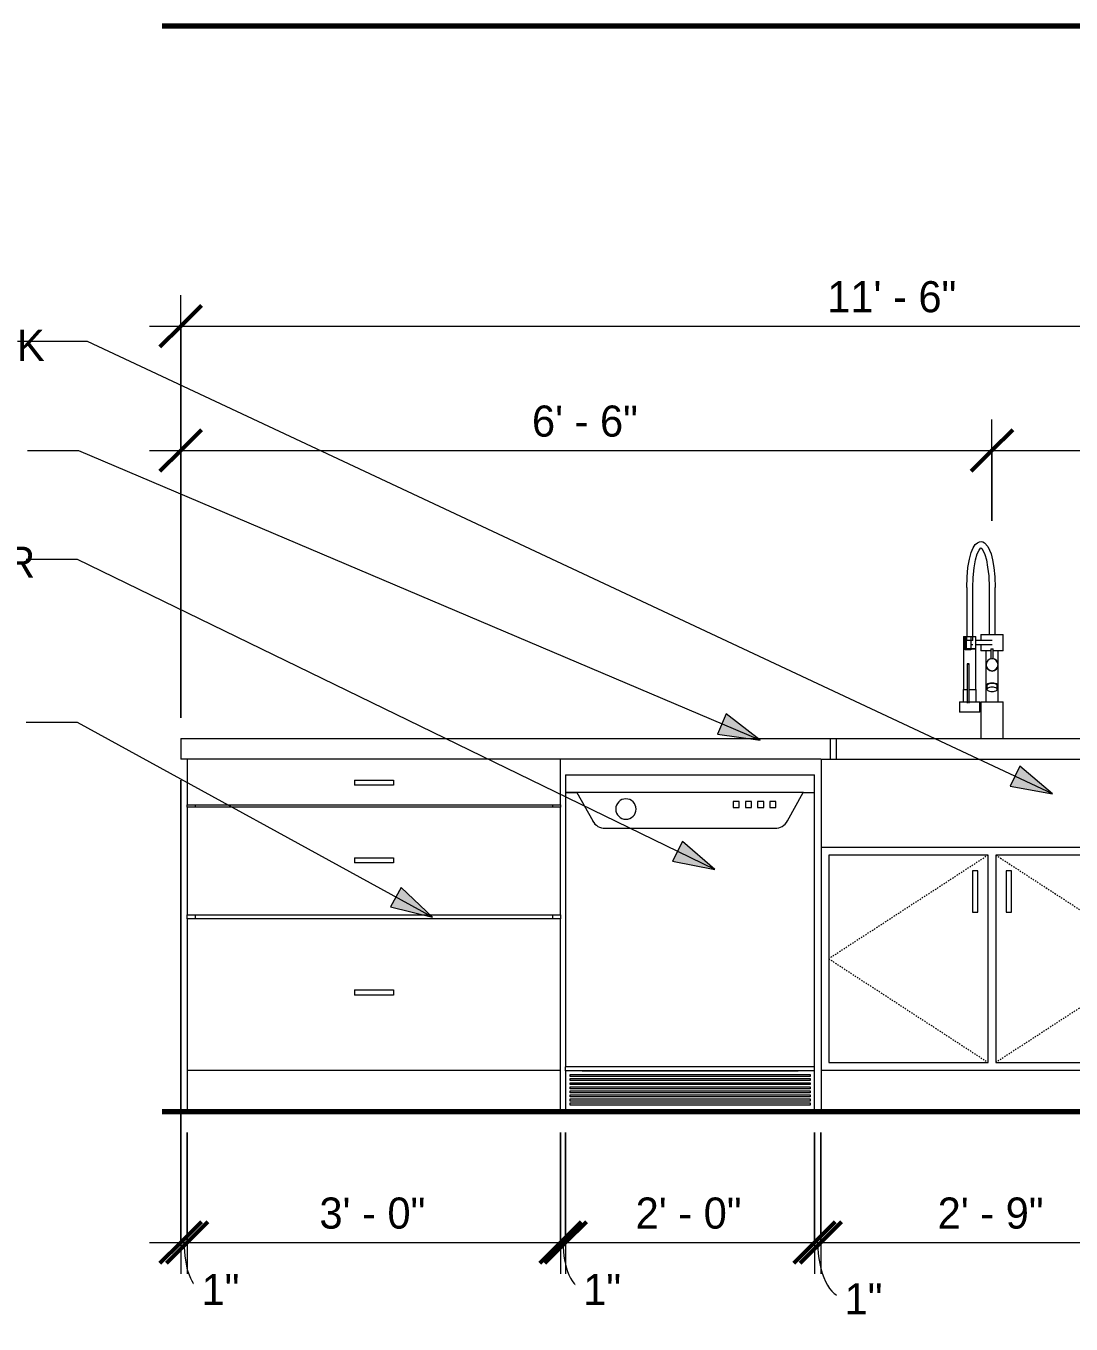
# Model space of a CAD drawing. Header units: inches. Extents: x -2533 to -979, y 116 to 10917.
# Drawn here: x -1157.8 to -1057, y 115.5 to 240.7 of the extents above; entities that cross this region are included whole.
import ezdxf

# ---------------------------------------------------------------- set-up
doc = ezdxf.new("R2010")
doc.units = ezdxf.units.IN
doc.header["$MEASUREMENT"] = 0
doc.linetypes.add('Dash', pattern=[0.25, 0.125, -0.125])
for name, color, linetype, lineweight in [('0-5', 130, 'Continuous', 5), ('A-ANNO-DIMS', 211, 'Continuous', 9), ('A-ANNO-DIMS-32', 211, 'Continuous', 9), ('A-ANNO-NOTE', 131, 'Continuous', 9), ('A-FLOR-2', 10, 'Continuous', 70), ('A-WALL-4', 113, 'Continuous', 9), ('G-ANNO-TEXT', 231, 'Continuous', 9), ('P-SANR-FIXT', 6, 'Continuous', 9), ('Q-CASE', 31, 'Continuous', 9), ('Q-CASE-HDLN', 31, 'Dash', 9), ('Q-SPCQ', 91, 'Continuous', 9)]:
    doc.layers.add(name, color=color, linetype=linetype, lineweight=lineweight)
doc.styles.add('Century Gothic', font='ufonts.com_century-gothic.ttf', dxfattribs={"height": 3})
doc.dimstyles.new('OD_1__HACK_2', dxfattribs={"dimscale": 12, "dimtxt": 3.132505, "dimasz": 0.333333, "dimexe": 0.25, "dimexo": 0.166667, "dimgap": 0.041667, "dimtad": 1, "dimdec": 0, "dimzin": 3, "dimdsep": 46, "dimlunit": 4, "dimtxsty": 'Century Gothic', "dimblk1": 'OBLIQUE', "dimblk2": 'OBLIQUE', "dimsah": 1, "dimcen": 0.09, "dimdle": 0.25, "dimazin": 0, "dimtfac": 1, "dimtdec": 4, "dimtix": 1, "dimtmove": 0, "dimatfit": 3, "dimfxl": 1, "dimtvp": 1, "dimtfill": 1, "dimfrac": 2, "dimtolj": 1, "dimtzin": 0, "dimarcsym": 2})
doc.dimstyles.new('OD_1__HACK_2_1', dxfattribs={"dimscale": 12, "dimtxt": 3.132505, "dimasz": 0.333333, "dimexe": 0.25, "dimexo": 0.166667, "dimgap": 0.041667, "dimtad": 1, "dimdec": 0, "dimzin": 3, "dimdsep": 46, "dimlunit": 4, "dimtxsty": 'Century Gothic', "dimblk1": 'OBLIQUE', "dimblk2": 'OBLIQUE', "dimsah": 1, "dimcen": 0.09, "dimdle": 0.25, "dimazin": 0, "dimtfac": 1, "dimtdec": 4, "dimtix": 1, "dimtmove": 1, "dimatfit": 3, "dimfxl": 1, "dimtvp": 1, "dimtfill": 1, "dimfrac": 2, "dimtolj": 1, "dimtzin": 0, "dimarcsym": 2})

# ---------------------------------------------------------------- blocks, each defined once
blk = doc.blocks.new('CTR - 1st Phase - Shell_rvt-4-2ND _ 3RD FLOOR - 2BD C _ D - ADA TYPE B - KITCHEN ISLAND')
at = {"layer": 'A-FLOR-2'}
for p, q in [((-2252.12, 240.75), (-2108.83, 240.75)), ((-2108.83, 136), (-2252.12, 136))]:
    blk.add_line(p, q, dxfattribs=at)
blk = doc.blocks.new('Dishwasher_15404 - 34_ counter-547918-2ND _ 3RD FLOOR - 2BD C _ D - ADA TYPE B - KITCHEN ISLAND')
at = {"layer": 'Q-SPCQ'}
for p, q in [((-2213.21, 168.5), (-2213.21, 166.79)), ((-2213.21, 168.5), (-2213.01, 168.5)), ((-2213.01, 168.5), (-2190.28, 168.5)), ((-2190.28, 168.5), (-2189.21, 168.5)), ((-2189.21, 166.79), (-2189.21, 168.5)), ((-2213.01, 166.79), (-2213.21, 166.79)), ((-2213.21, 166.79), (-2213.21, 140.33)), ((-2213.21, 166.79), (-2213.01, 166.79)), ((-2212.12, 166.79), (-2213.01, 166.79)), ((-2213.01, 166.79), (-2212.12, 166.79)), ((-2190.3, 166.79), (-2212.12, 166.79)), ((-2212.12, 166.79), (-2210.6, 164.06)), ((-2191.82, 164.06), (-2190.3, 166.79)), ((-2190.28, 166.79), (-2190.3, 166.79)), ((-2190.3, 166.79), (-2189.41, 166.79)), ((-2189.41, 166.79), (-2189.21, 166.79)), ((-2189.21, 140.33), (-2189.21, 166.79)), ((-2196.47, 165.94), (-2197.06, 165.94)), ((-2197.06, 165.94), (-2197.06, 165.35)), ((-2197.06, 165.35), (-2196.47, 165.35)), ((-2196.47, 165.35), (-2196.47, 165.94)), ((-2195.29, 165.94), (-2195.88, 165.94)), ((-2195.88, 165.94), (-2195.88, 165.35)), ((-2195.88, 165.35), (-2195.29, 165.35)), ((-2195.29, 165.35), (-2195.29, 165.94)), ((-2194.11, 165.94), (-2194.7, 165.94)), ((-2194.7, 165.94), (-2194.7, 165.35)), ((-2194.7, 165.35), (-2194.11, 165.35)), ((-2194.11, 165.35), (-2194.11, 165.94)), ((-2192.93, 165.94), (-2193.52, 165.94)), ((-2193.52, 165.94), (-2193.52, 165.35)), ((-2193.52, 165.35), (-2192.93, 165.35)), ((-2192.93, 165.35), (-2192.93, 165.94)), ((-2209.4, 163.35), (-2193.02, 163.35)), ((-2213.01, 140.33), (-2213.21, 140.33)), ((-2213.21, 139.94), (-2213.21, 140.33)), ((-2189.41, 140.33), (-2213.01, 140.33)), ((-2189.21, 140.33), (-2189.41, 140.33)), ((-2189.21, 139.94), (-2189.21, 140.33)), ((-2189.21, 139.94), (-2213.21, 139.94)), ((-2213.21, 139.94), (-2213.21, 136)), ((-2212.79, 139.39), (-2212.79, 139.59)), ((-2212.79, 139.59), (-2211.63, 139.59)), ((-2211.63, 139.39), (-2212.79, 139.39)), ((-2212.79, 139), (-2212.79, 139.2)), ((-2212.79, 139.2), (-2211.63, 139.2)), ((-2211.63, 139.94), (-2190.78, 139.94)), ((-2211.63, 139.59), (-2190.78, 139.59)), ((-2190.78, 139.39), (-2211.63, 139.39)), ((-2211.63, 139.2), (-2190.78, 139.2)), ((-2190.78, 139.59), (-2189.63, 139.59)), ((-2189.63, 139.39), (-2190.78, 139.39)), ((-2190.78, 139.2), (-2189.63, 139.2)), ((-2189.63, 139.59), (-2189.63, 139.39)), ((-2189.63, 139.2), (-2189.63, 139)), ((-2189.21, 136), (-2189.21, 139.94)), ((-2211.63, 139), (-2212.79, 139)), ((-2212.79, 138.61), (-2212.79, 138.8)), ((-2212.79, 138.8), (-2211.63, 138.8)), ((-2211.63, 138.61), (-2212.79, 138.61)), ((-2212.79, 138.21), (-2212.79, 138.41)), ((-2212.79, 138.41), (-2211.63, 138.41)), ((-2211.63, 138.21), (-2212.79, 138.21)), ((-2212.79, 137.82), (-2212.79, 138.02)), ((-2212.79, 138.02), (-2211.63, 138.02)), ((-2211.63, 137.82), (-2212.79, 137.82)), ((-2190.78, 139), (-2211.63, 139)), ((-2211.63, 138.8), (-2190.78, 138.8)), ((-2190.78, 138.61), (-2211.63, 138.61)), ((-2211.63, 138.41), (-2190.78, 138.41)), ((-2190.78, 138.21), (-2211.63, 138.21)), ((-2211.63, 138.02), (-2190.78, 138.02)), ((-2190.78, 137.82), (-2211.63, 137.82)), ((-2189.63, 139), (-2190.78, 139)), ((-2190.78, 138.8), (-2189.63, 138.8)), ((-2189.63, 138.61), (-2190.78, 138.61)), ((-2190.78, 138.41), (-2189.63, 138.41)), ((-2189.63, 138.21), (-2190.78, 138.21)), ((-2190.78, 138.02), (-2189.63, 138.02)), ((-2189.63, 137.82), (-2190.78, 137.82)), ((-2189.63, 138.8), (-2189.63, 138.61)), ((-2189.63, 138.41), (-2189.63, 138.21)), ((-2189.63, 138.02), (-2189.63, 137.82)), ((-2212.79, 137.43), (-2212.79, 137.62)), ((-2212.79, 137.62), (-2211.63, 137.62)), ((-2211.63, 137.43), (-2212.79, 137.43)), ((-2212.79, 137.03), (-2212.79, 137.23)), ((-2212.79, 137.23), (-2211.63, 137.23)), ((-2211.63, 137.03), (-2212.79, 137.03)), ((-2212.79, 136.64), (-2212.79, 136.84)), ((-2212.79, 136.84), (-2211.63, 136.84)), ((-2211.63, 136.64), (-2212.79, 136.64)), ((-2211.63, 137.62), (-2190.78, 137.62)), ((-2190.78, 137.43), (-2211.63, 137.43)), ((-2211.63, 137.23), (-2190.78, 137.23)), ((-2190.78, 137.03), (-2211.63, 137.03)), ((-2211.63, 136.84), (-2190.78, 136.84)), ((-2190.78, 136.64), (-2211.63, 136.64)), ((-2190.78, 137.62), (-2189.63, 137.62)), ((-2189.63, 137.43), (-2190.78, 137.43)), ((-2190.78, 137.23), (-2189.63, 137.23)), ((-2189.63, 137.03), (-2190.78, 137.03)), ((-2190.78, 136.84), (-2189.63, 136.84)), ((-2189.63, 136.64), (-2190.78, 136.64)), ((-2189.63, 137.62), (-2189.63, 137.43)), ((-2189.63, 137.23), (-2189.63, 137.03)), ((-2189.63, 136.84), (-2189.63, 136.64))]:
    blk.add_line(p, q, dxfattribs=at)
for centre, radius, start, end in [((-2207.4, 165.2), 0.984, 90, 270), ((-2207.4, 165.2), 0.984, 270, 90), ((-2209.4, 164.72), 1.38, 209, 270), ((-2193.02, 164.72), 1.38, 270, 331)]:
    blk.add_arc(centre, radius, start, end, dxfattribs=at)
blk = doc.blocks.new('Vanity Cabinet-Double Door - 33_-2318066-2ND _ 3RD FLOOR - 2BD C _ D - ADA TYPE B - KITCHEN ISLAND')
at = {"layer": 'Q-CASE'}
for p, q in [((-2188.58, 161.5), (-2188.58, 140)), ((-2187.83, 160.75), (-2187.83, 140.75)), ((-2172.46, 160.75), (-2187.83, 160.75)), ((-2172.46, 140.75), (-2172.46, 160.75)), ((-2171.71, 160.75), (-2171.71, 140.75)), ((-2156.33, 160.75), (-2171.71, 160.75)), ((-2156.33, 140.75), (-2156.33, 160.75)), ((-2155.58, 140), (-2155.58, 161.5)), ((-2173.46, 159.25), (-2173.96, 159.25)), ((-2173.96, 159.25), (-2173.96, 155.25)), ((-2173.46, 155.25), (-2173.46, 159.25)), ((-2170.21, 159.25), (-2170.71, 159.25)), ((-2170.71, 159.25), (-2170.71, 155.25)), ((-2170.21, 155.25), (-2170.21, 159.25)), ((-2173.96, 155.25), (-2173.46, 155.25)), ((-2170.71, 155.25), (-2170.21, 155.25)), ((-2187.83, 140.75), (-2172.46, 140.75)), ((-2171.71, 140.75), (-2156.33, 140.75)), ((-2188.58, 140), (-2155.58, 140)), ((-2188.58, 140), (-2188.58, 136)), ((-2155.58, 140), (-2155.58, 136))]:
    blk.add_line(p, q, dxfattribs=at)
at = {"layer": 'Q-CASE-HDLN'}
for p, q in [((-2172.46, 160.75), (-2187.83, 150.75)), ((-2171.71, 160.75), (-2156.33, 150.75)), ((-2187.83, 150.75), (-2172.46, 140.75)), ((-2156.33, 150.75), (-2171.71, 140.75))]:
    blk.add_line(p, q, dxfattribs=at)
blk = doc.blocks.new('Base Cabinet 3 Drawer 230 - Base Cabinet 3 Drawer 230 36_-2567960-2ND _ 3RD FLOOR - 2BD C _ D - ADA TYPE B - KITCHEN ISLAND')
at = {"layer": 'Q-CASE'}
for p, q in [((-2249.71, 170), (-2249.71, 165.62)), ((-2213.71, 170), (-2249.71, 170)), ((-2213.71, 165.62), (-2213.71, 170)), ((-2233.58, 168), (-2229.83, 168)), ((-2233.58, 168), (-2233.58, 167.5)), ((-2229.83, 168), (-2229.83, 167.5)), ((-2229.83, 167.5), (-2233.58, 167.5)), ((-2249.71, 165.62), (-2213.71, 165.62)), ((-2249.71, 165.37), (-2249.71, 165.62)), ((-2249.71, 165.37), (-2249.71, 155)), ((-2213.71, 165.37), (-2249.71, 165.37)), ((-2248.96, 165.62), (-2248.96, 165.37)), ((-2214.46, 165.37), (-2214.46, 165.62)), ((-2213.71, 165.62), (-2213.71, 165.37)), ((-2213.71, 155), (-2213.71, 165.37)), ((-2233.58, 160.5), (-2229.83, 160.5)), ((-2233.58, 160.5), (-2233.58, 160)), ((-2229.83, 160.5), (-2229.83, 160)), ((-2229.83, 160), (-2233.58, 160)), ((-2249.71, 155), (-2213.71, 155)), ((-2249.71, 154.62), (-2249.71, 155)), ((-2249.71, 154.62), (-2249.71, 140)), ((-2213.71, 154.62), (-2249.71, 154.62)), ((-2248.96, 155), (-2248.96, 154.62)), ((-2214.46, 154.62), (-2214.46, 155)), ((-2213.71, 155), (-2213.71, 154.62)), ((-2213.71, 140), (-2213.71, 154.62)), ((-2233.58, 147.75), (-2229.83, 147.75)), ((-2233.58, 147.75), (-2233.58, 147.25)), ((-2229.83, 147.25), (-2233.58, 147.25)), ((-2229.83, 147.75), (-2229.83, 147.25)), ((-2249.71, 140), (-2213.71, 140)), ((-2249.71, 140), (-2249.71, 136)), ((-2213.71, 136), (-2213.71, 140))]:
    blk.add_line(p, q, dxfattribs=at)
blk = doc.blocks.new('kitchen_faucet_14143 - kitchen_faucet_14143-2965259-2ND _ 3RD FLOOR - 2BD C _ D - ADA TYPE B - KITCHEN ISLAND')
at = {"layer": 'P-SANR-FIXT'}
for p, q in [((-2174.53, 186.57), (-2174.53, 181.84)), ((-2173.94, 181.45), (-2173.94, 186.57)), ((-2172.37, 186.57), (-2172.37, 182.04)), ((-2171.78, 182.04), (-2171.78, 186.57)), ((-2174.83, 181.84), (-2174.83, 180.66)), ((-2174.83, 181.84), (-2174.68, 181.84)), ((-2174.68, 181.84), (-2174.54, 181.84)), ((-2174.68, 180.66), (-2174.68, 181.84)), ((-2174.54, 180.66), (-2174.54, 181.84)), ((-2174.53, 181.45), (-2174.53, 181.84)), ((-2174.53, 181.84), (-2174.24, 181.84)), ((-2174.24, 181.84), (-2174.13, 181.84)), ((-2174.13, 181.84), (-2173.66, 181.84)), ((-2174.13, 181.84), (-2174.13, 180.66)), ((-2173.65, 180.66), (-2173.65, 181.84)), ((-2173.17, 182.04), (-2173.17, 181.45)), ((-2173.17, 182.04), (-2172.08, 182.04)), ((-2172.08, 182.04), (-2171, 182.04)), ((-2171, 180.46), (-2171, 182.04)), ((-2174.83, 180.66), (-2174.83, 176.72)), ((-2174.83, 180.66), (-2174.68, 180.66)), ((-2174.68, 180.66), (-2174.83, 180.66)), ((-2174.68, 180.66), (-2174.54, 180.66)), ((-2174.68, 180.55), (-2174.68, 180.66)), ((-2174.54, 180.66), (-2174.68, 180.66)), ((-2174.24, 180.55), (-2174.68, 180.55)), ((-2174.54, 180.66), (-2174.13, 180.66)), ((-2174.54, 180.55), (-2174.54, 180.66)), ((-2174.13, 180.66), (-2174.54, 180.66)), ((-2174.13, 181.45), (-2174.53, 181.45)), ((-2174.13, 180.55), (-2174.24, 180.55)), ((-2173.95, 181.45), (-2174.13, 181.45)), ((-2174.13, 181.06), (-2173.95, 181.06)), ((-2174.13, 180.66), (-2173.66, 180.66)), ((-2174.13, 180.66), (-2174.13, 180.55)), ((-2173.66, 180.66), (-2174.13, 180.66)), ((-2172.08, 181.45), (-2173.66, 181.45)), ((-2173.66, 181.06), (-2172.08, 181.06)), ((-2173.65, 176.72), (-2173.65, 180.66)), ((-2173.17, 181.06), (-2173.17, 180.46)), ((-2172.2, 180.46), (-2173.17, 180.46)), ((-2172.67, 180.46), (-2172.67, 179.25)), ((-2172.2, 180.66), (-2172.2, 179.67)), ((-2172.2, 180.66), (-2172.08, 180.66)), ((-2172.08, 180.66), (-2171.97, 180.66)), ((-2171.97, 179.67), (-2171.97, 180.66)), ((-2171, 180.46), (-2171.96, 180.46)), ((-2171.49, 179.25), (-2171.49, 180.46)), ((-2174.48, 179.2), (-2174.48, 175.42)), ((-2174.29, 175.42), (-2174.29, 179.2)), ((-2172.67, 179.25), (-2172.67, 177.11)), ((-2171.49, 177.11), (-2171.49, 179.25)), ((-2174.87, 176.72), (-2174.87, 175.54)), ((-2174.87, 176.72), (-2174.48, 176.72)), ((-2174.29, 176.72), (-2174.24, 176.72)), ((-2174.24, 176.72), (-2173.61, 176.72)), ((-2173.61, 175.54), (-2173.61, 176.72)), ((-2172.67, 177.11), (-2172.67, 175.54)), ((-2172.58, 177.11), (-2172.58, 176.75)), ((-2171.59, 176.75), (-2171.59, 177.11)), ((-2171.49, 175.54), (-2171.49, 177.11)), ((-2175.23, 175.54), (-2175.23, 174.56)), ((-2175.23, 175.54), (-2174.24, 175.54)), ((-2174.24, 175.54), (-2173.26, 175.54)), ((-2173.26, 174.56), (-2173.26, 175.54)), ((-2173.17, 175.54), (-2173.17, 172)), ((-2173.17, 175.54), (-2172.08, 175.54)), ((-2172.08, 175.54), (-2171, 175.54)), ((-2171, 172), (-2171, 175.54)), ((-2174.24, 174.56), (-2175.23, 174.56)), ((-2173.26, 174.56), (-2174.24, 174.56))]:
    blk.add_line(p, q, dxfattribs=at)
at = {"layer": 'P-SANR-FIXT', "flags": 128}
for points in [[(-2174.53, 186.57), (-2174.5, 187.57), (-2174.41, 188.51), (-2174.26, 189.32), (-2174.09, 189.95), (-2173.9, 190.41), (-2173.7, 190.71), (-2173.5, 190.89), (-2173.3, 190.98), (-2173.12, 191), (-2172.97, 190.97)], [(-2173.94, 186.57), (-2173.91, 187.55), (-2173.82, 188.47), (-2173.68, 189.25), (-2173.51, 189.82), (-2173.34, 190.19), (-2173.21, 190.37), (-2173.15, 190.41)], [(-2173.16, 190.41), (-2173.07, 190.34), (-2172.93, 190.12), (-2172.78, 189.76), (-2172.63, 189.24), (-2172.51, 188.54), (-2172.41, 187.69), (-2172.37, 186.57)], [(-2172.97, 190.97), (-2172.8, 190.88), (-2172.49, 190.53), (-2172.18, 189.83), (-2172.03, 189.24), (-2171.9, 188.5), (-2171.82, 187.61), (-2171.78, 186.57)]]:
    blk.add_lwpolyline(points, dxfattribs=at)
at = {"layer": 'P-SANR-FIXT'}
for centre, radius, start, end in [((-2172.08, 179.1), 0.591, 120, 180), ((-2172.08, 179.1), 0.591, 180, 0), ((-2172.08, 179.12), 0.571, 0, 180), ((-2172.08, 179.12), 0.571, 180, 0), ((-2172.08, 179.1), 0.591, 0, 60)]:
    blk.add_arc(centre, radius, start, end, dxfattribs=at)
for centre, major_axis, ratio, start_param, end_param in [((-2174.38, 179.2), (0.0984, 0), 0.173648, 1.570796, 4.712389), ((-2174.38, 179.2), (0.0984, 0), 0.173648, 4.712389, 7.853982), ((-2172.08, 179.25), (-0.591, 0), 0.422618, 5.829796, 6.283185), ((-2172.08, 179.25), (0.591, 0), 0.422618, 0, 0.453389), ((-2172.08, 177.11), (-0.591, 0), 0.422618, 4.712389, 6.86064), ((-2172.08, 177.11), (-0.492, 0), 0.422618, 4.712389, 6.283185), ((-2172.08, 176.75), (-0.492, 0), 0.422618, 4.712389, 7.853982), ((-2172.08, 177.11), (0.591, 0), 0.422618, 5.70573, 7.853982), ((-2172.08, 177.11), (-0.492, 0), 0.422618, 3.141593, 4.712389), ((-2172.08, 176.75), (-0.492, 0), 0.422618, 1.570796, 4.712389)]:
    blk.add_ellipse(centre, major_axis=major_axis, ratio=ratio, start_param=start_param, end_param=end_param, dxfattribs=at)
blk = doc.blocks.new('Stainless Steel Farmhous Kitchen Sink - Stainless Steel Farmhous Kitchen Sink-2552578-2ND _ 3RD FLOOR - 2BD C _ D - ADA TYPE B - KITCHEN ISLAND')
at = {"layer": 'P-SANR-FIXT'}
for p, q in [((-2188.58, 170), (-2155.58, 170)), ((-2188.58, 170), (-2188.58, 161.5)), ((-2155.58, 161.5), (-2155.58, 170)), ((-2155.58, 161.5), (-2188.58, 161.5))]:
    blk.add_line(p, q, dxfattribs=at)
blk = doc.blocks.new('DIMBLOCK84-2ND _ 3RD FLOOR - 2BD C _ D - ADA TYPE B - KITCHEN ISLAND')
at = {"layer": 'A-ANNO-DIMS-32'}
for p, q in [((-982.3, 175), (-982.3, 133)), ((-1003.34, 172), (-979.3, 172)), ((-982.3, 172), (-1003.34, 172)), ((-1104.25, 136), (-979.3, 136)), ((-982.3, 136), (-1104.25, 136))]:
    blk.add_line(p, q, dxfattribs=at)
at = {"layer": 'A-ANNO-DIMS-32', "lineweight": 50}
for p, q in [((-982.3, 172), (-984.3, 174)), ((-982.3, 172), (-980.3, 170)), ((-982.3, 136), (-984.3, 138)), ((-982.3, 136), (-980.3, 134))]:
    blk.add_line(p, q, dxfattribs=at)
at = {"layer": 'A-ANNO-DIMS-32', "color": 0, "insert": (-986.65, 148.75), "char_height": 3, "width": 12.5897, "attachment_point": 1, "rotation": 90, "line_spacing_factor": 0.984502, "style": 'Century Gothic', "bg_fill": 3, "box_fill_scale": 1.25, "bg_fill_color": 256, "bg_fill_true_color": 13158600, "bg_fill_transparency": 0}
blk.add_mtext('3\' - 0"', dxfattribs=at)
blk = doc.blocks.new('_Oblique')
at = {"color": 0, "linetype": 'ByBlock', "lineweight": -2}
blk.add_line((-0.5, -0.5), (0.5, 0.5), dxfattribs=at)
blk = doc.blocks.new('DIMBLOCK85-2ND _ 3RD FLOOR - 2BD C _ D - ADA TYPE B - KITCHEN ISLAND')
at = {"layer": 'A-ANNO-DIMS-32'}
for p, q in [((-995.53, 143), (-995.53, 133)), ((-1043.03, 140), (-992.53, 140)), ((-995.53, 140), (-1043.03, 140)), ((-1104.25, 136), (-992.53, 136)), ((-995.53, 136), (-1104.25, 136))]:
    blk.add_line(p, q, dxfattribs=at)
at = {"layer": 'A-ANNO-DIMS-32', "lineweight": 50}
for p, q in [((-995.53, 140), (-997.53, 142)), ((-995.53, 140), (-993.53, 138)), ((-995.53, 136), (-997.53, 138)), ((-995.53, 136), (-993.53, 134))]:
    blk.add_line(p, q, dxfattribs=at)
at = {"layer": 'A-ANNO-DIMS-32', "color": 0, "char_height": 3, "attachment_point": 1, "rotation": 90, "line_spacing_factor": 0.984502, "style": 'Century Gothic', "bg_fill": 3, "box_fill_scale": 1.25, "bg_fill_color": 256, "bg_fill_true_color": 13158600, "bg_fill_transparency": 0}
for s, insert, width in [('TOE KICK', (-993.96, 128.95), 21.7187), ('4"', (-999.88, 136.19), 4.3557)]:
    blk.add_mtext(s, dxfattribs=dict(at, insert=insert, width=width))
blk = doc.blocks.new('DIMBLOCK86-2ND _ 3RD FLOOR - 2BD C _ D - ADA TYPE B - KITCHEN ISLAND')
at = {"layer": 'A-ANNO-DIMS-32'}
for p, q in [((-1142.88, 174), (-1142.88, 202.79)), ((-1064.63, 193), (-1064.63, 202.79)), ((-1145.88, 199.79), (-1064.63, 199.79)), ((-1142.88, 199.79), (-1142.88, 174)), ((-1064.63, 199.79), (-1064.63, 193))]:
    blk.add_line(p, q, dxfattribs=at)
at = {"layer": 'A-ANNO-DIMS-32', "lineweight": 50}
for p, q in [((-1142.88, 199.79), (-1140.88, 201.79)), ((-1064.63, 199.79), (-1062.63, 201.79)), ((-1142.88, 199.79), (-1144.88, 197.79)), ((-1064.63, 199.79), (-1066.63, 197.79))]:
    blk.add_line(p, q, dxfattribs=at)
at = {"layer": 'A-ANNO-DIMS-32', "color": 0, "insert": (-1109, 204.13), "char_height": 3, "width": 12.5897, "attachment_point": 1, "line_spacing_factor": 0.984502, "style": 'Century Gothic', "bg_fill": 3, "box_fill_scale": 1.25, "bg_fill_color": 256, "bg_fill_true_color": 13158600, "bg_fill_transparency": 0}
blk.add_mtext('6\' - 6"', dxfattribs=at)
blk = doc.blocks.new('DIMBLOCK87-2ND _ 3RD FLOOR - 2BD C _ D - ADA TYPE B - KITCHEN ISLAND')
at = {"layer": 'A-ANNO-DIMS-32'}
for p, q in [((-1064.63, 193), (-1064.63, 202.79)), ((-1005.34, 174), (-1005.34, 202.79)), ((-1064.63, 199.79), (-1002.34, 199.79)), ((-1064.63, 199.79), (-1064.63, 193)), ((-1005.34, 199.79), (-1005.34, 174))]:
    blk.add_line(p, q, dxfattribs=at)
at = {"layer": 'A-ANNO-DIMS-32', "lineweight": 50}
for p, q in [((-1064.63, 199.79), (-1062.63, 201.79)), ((-1005.34, 199.79), (-1003.34, 201.79)), ((-1064.63, 199.79), (-1066.63, 197.79)), ((-1005.34, 199.79), (-1007.34, 197.79))]:
    blk.add_line(p, q, dxfattribs=at)
at = {"layer": 'A-ANNO-DIMS-32', "color": 0, "insert": (-1041.4, 204.13), "char_height": 3, "width": 15.394, "attachment_point": 1, "line_spacing_factor": 0.984502, "style": 'Century Gothic', "bg_fill": 3, "box_fill_scale": 1.25, "bg_fill_color": 256, "bg_fill_true_color": 13158600, "bg_fill_transparency": 0}
blk.add_mtext('4\' - 11"', dxfattribs=at)
blk = doc.blocks.new('DIMBLOCK88-2ND _ 3RD FLOOR - 2BD C _ D - ADA TYPE B - KITCHEN ISLAND')
at = {"layer": 'A-ANNO-DIMS-32'}
for p, q in [((-1142.88, 174), (-1142.88, 214.79)), ((-1005.34, 174), (-1005.34, 214.79)), ((-1145.88, 211.79), (-1002.34, 211.79)), ((-1142.88, 211.79), (-1142.88, 174)), ((-1005.34, 211.79), (-1005.34, 174))]:
    blk.add_line(p, q, dxfattribs=at)
at = {"layer": 'A-ANNO-DIMS-32', "lineweight": 50}
for p, q in [((-1142.88, 211.79), (-1140.88, 213.79)), ((-1005.34, 211.79), (-1003.34, 213.79)), ((-1142.88, 211.79), (-1144.88, 209.79)), ((-1005.34, 211.79), (-1007.34, 209.79))]:
    blk.add_line(p, q, dxfattribs=at)
at = {"layer": 'A-ANNO-DIMS-32', "color": 0, "insert": (-1080.52, 216.13), "char_height": 3, "width": 15.394, "attachment_point": 1, "line_spacing_factor": 0.984502, "style": 'Century Gothic', "bg_fill": 3, "box_fill_scale": 1.25, "bg_fill_color": 256, "bg_fill_true_color": 13158600, "bg_fill_transparency": 0}
blk.add_mtext('11\' - 6"', dxfattribs=at)
blk = doc.blocks.new('DIMBLOCK89-2ND _ 3RD FLOOR - 2BD C _ D - ADA TYPE B - KITCHEN ISLAND')
at = {"layer": 'A-ANNO-DIMS-32'}
for p, q in [((-1142.88, 168), (-1142.88, 120.37)), ((-1142.88, 123.37), (-1142.88, 168)), ((-1142.25, 134), (-1142.25, 120.37)), ((-1142.25, 123.37), (-1142.25, 134)), ((-1145.88, 123.37), (-1142.25, 123.37))]:
    blk.add_line(p, q, dxfattribs=at)
at = {"layer": 'A-ANNO-DIMS-32', "lineweight": 50}
for p, q in [((-1142.88, 123.37), (-1140.88, 125.37)), ((-1142.25, 123.37), (-1140.25, 125.37)), ((-1142.88, 123.37), (-1144.88, 121.37)), ((-1142.25, 123.37), (-1144.25, 121.37))]:
    blk.add_line(p, q, dxfattribs=at)
at = {"layer": 'A-ANNO-DIMS-32'}
blk.add_ellipse((-1140.87, 123.37), major_axis=(0, 4.42), ratio=0.382551, start_param=1.570796, end_param=3.141593, dxfattribs=at)
at = {"layer": 'A-ANNO-DIMS-32', "color": 0, "insert": (-1140.87, 120.34), "char_height": 3, "width": 4.3557, "attachment_point": 1, "line_spacing_factor": 0.984502, "style": 'Century Gothic', "bg_fill": 3, "box_fill_scale": 1.25, "bg_fill_color": 256, "bg_fill_true_color": 13158600, "bg_fill_transparency": 0}
blk.add_mtext('1"', dxfattribs=at)
blk = doc.blocks.new('DIMBLOCK90-2ND _ 3RD FLOOR - 2BD C _ D - ADA TYPE B - KITCHEN ISLAND')
at = {"layer": 'A-ANNO-DIMS-32'}
for p, q in [((-1142.25, 134), (-1142.25, 120.37)), ((-1142.25, 123.37), (-1142.25, 134)), ((-1106.25, 134), (-1106.25, 120.37)), ((-1106.25, 123.37), (-1106.25, 134)), ((-1142.25, 123.37), (-1106.25, 123.37))]:
    blk.add_line(p, q, dxfattribs=at)
at = {"layer": 'A-ANNO-DIMS-32', "lineweight": 50}
for p, q in [((-1142.25, 123.37), (-1140.25, 125.37)), ((-1106.25, 123.37), (-1104.25, 125.37)), ((-1142.25, 123.37), (-1144.25, 121.37)), ((-1106.25, 123.37), (-1108.25, 121.37))]:
    blk.add_line(p, q, dxfattribs=at)
at = {"layer": 'A-ANNO-DIMS-32', "color": 0, "insert": (-1129.5, 127.72), "char_height": 3, "width": 12.5897, "attachment_point": 1, "line_spacing_factor": 0.984502, "style": 'Century Gothic', "bg_fill": 3, "box_fill_scale": 1.25, "bg_fill_color": 256, "bg_fill_true_color": 13158600, "bg_fill_transparency": 0}
blk.add_mtext('3\' - 0"', dxfattribs=at)
blk = doc.blocks.new('DIMBLOCK91-2ND _ 3RD FLOOR - 2BD C _ D - ADA TYPE B - KITCHEN ISLAND')
at = {"layer": 'A-ANNO-DIMS-32'}
for p, q in [((-1106.25, 134), (-1106.25, 120.37)), ((-1106.25, 123.37), (-1106.25, 134)), ((-1105.75, 134), (-1105.75, 120.37)), ((-1105.75, 123.37), (-1105.75, 134)), ((-1106.25, 123.37), (-1105.75, 123.37))]:
    blk.add_line(p, q, dxfattribs=at)
at = {"layer": 'A-ANNO-DIMS-32', "lineweight": 50}
for p, q in [((-1106.25, 123.37), (-1104.25, 125.37)), ((-1105.75, 123.37), (-1103.75, 125.37)), ((-1106.25, 123.37), (-1108.25, 121.37)), ((-1105.75, 123.37), (-1107.75, 121.37))]:
    blk.add_line(p, q, dxfattribs=at)
at = {"layer": 'A-ANNO-DIMS-32'}
blk.add_ellipse((-1104.06, 123.37), major_axis=(0, 4.42), ratio=0.439761, start_param=1.570796, end_param=3.141593, dxfattribs=at)
at = {"layer": 'A-ANNO-DIMS-32', "color": 0, "insert": (-1104.06, 120.34), "char_height": 3, "width": 4.3557, "attachment_point": 1, "line_spacing_factor": 0.984502, "style": 'Century Gothic', "bg_fill": 3, "box_fill_scale": 1.25, "bg_fill_color": 256, "bg_fill_true_color": 13158600, "bg_fill_transparency": 0}
blk.add_mtext('1"', dxfattribs=at)
blk = doc.blocks.new('DIMBLOCK92-2ND _ 3RD FLOOR - 2BD C _ D - ADA TYPE B - KITCHEN ISLAND')
at = {"layer": 'A-ANNO-DIMS-32'}
for p, q in [((-1105.75, 134), (-1105.75, 120.37)), ((-1105.75, 123.37), (-1105.75, 134)), ((-1081.75, 134), (-1081.75, 120.37)), ((-1081.75, 123.37), (-1081.75, 134)), ((-1105.75, 123.37), (-1081.75, 123.37))]:
    blk.add_line(p, q, dxfattribs=at)
at = {"layer": 'A-ANNO-DIMS-32', "lineweight": 50}
for p, q in [((-1105.75, 123.37), (-1103.75, 125.37)), ((-1081.75, 123.37), (-1079.75, 125.37)), ((-1105.75, 123.37), (-1107.75, 121.37)), ((-1081.75, 123.37), (-1083.75, 121.37))]:
    blk.add_line(p, q, dxfattribs=at)
at = {"layer": 'A-ANNO-DIMS-32', "color": 0, "insert": (-1099, 127.72), "char_height": 3, "width": 12.5897, "attachment_point": 1, "line_spacing_factor": 0.984502, "style": 'Century Gothic', "bg_fill": 3, "box_fill_scale": 1.25, "bg_fill_color": 256, "bg_fill_true_color": 13158600, "bg_fill_transparency": 0}
blk.add_mtext('2\' - 0"', dxfattribs=at)
blk = doc.blocks.new('DIMBLOCK93-2ND _ 3RD FLOOR - 2BD C _ D - ADA TYPE B - KITCHEN ISLAND')
at = {"layer": 'A-ANNO-DIMS-32'}
for p, q in [((-1081.75, 134), (-1081.75, 120.37)), ((-1081.75, 123.37), (-1081.75, 134)), ((-1081.13, 134), (-1081.13, 120.37)), ((-1081.13, 123.37), (-1081.13, 134)), ((-1081.75, 123.37), (-1081.13, 123.37))]:
    blk.add_line(p, q, dxfattribs=at)
at = {"layer": 'A-ANNO-DIMS-32', "lineweight": 50}
for p, q in [((-1081.75, 123.37), (-1079.75, 125.37)), ((-1081.13, 123.37), (-1079.13, 125.37)), ((-1081.75, 123.37), (-1083.75, 121.37)), ((-1081.13, 123.37), (-1083.13, 121.37))]:
    blk.add_line(p, q, dxfattribs=at)
at = {"layer": 'A-ANNO-DIMS-32'}
blk.add_ellipse((-1078.85, 123.37), major_axis=(0, 5.31), ratio=0.488138, start_param=1.570796, end_param=3.141593, dxfattribs=at)
at = {"layer": 'A-ANNO-DIMS-32', "color": 0, "insert": (-1078.85, 119.45), "char_height": 3, "width": 4.3557, "attachment_point": 1, "line_spacing_factor": 0.984502, "style": 'Century Gothic', "bg_fill": 3, "box_fill_scale": 1.25, "bg_fill_color": 256, "bg_fill_true_color": 13158600, "bg_fill_transparency": 0}
blk.add_mtext('1"', dxfattribs=at)
blk = doc.blocks.new('DIMBLOCK94-2ND _ 3RD FLOOR - 2BD C _ D - ADA TYPE B - KITCHEN ISLAND')
at = {"layer": 'A-ANNO-DIMS-32'}
for p, q in [((-1081.13, 134), (-1081.13, 120.37)), ((-1081.13, 123.37), (-1081.13, 134)), ((-1048.13, 134), (-1048.13, 120.37)), ((-1048.13, 123.37), (-1048.13, 134)), ((-1081.13, 123.37), (-1048.13, 123.37))]:
    blk.add_line(p, q, dxfattribs=at)
at = {"layer": 'A-ANNO-DIMS-32', "lineweight": 50}
for p, q in [((-1081.13, 123.37), (-1079.13, 125.37)), ((-1048.13, 123.37), (-1046.13, 125.37)), ((-1081.13, 123.37), (-1083.13, 121.37)), ((-1048.13, 123.37), (-1050.13, 121.37))]:
    blk.add_line(p, q, dxfattribs=at)
at = {"layer": 'A-ANNO-DIMS-32', "color": 0, "insert": (-1069.87, 127.72), "char_height": 3, "width": 12.5897, "attachment_point": 1, "line_spacing_factor": 0.984502, "style": 'Century Gothic', "bg_fill": 3, "box_fill_scale": 1.25, "bg_fill_color": 256, "bg_fill_true_color": 13158600, "bg_fill_transparency": 0}
blk.add_mtext('2\' - 9"', dxfattribs=at)

msp = doc.modelspace()

# ---------------------------------------------------------------- hatches: boundary and pattern name
at = {"layer": 'G-ANNO-TEXT'}
msp.add_hatch(color=256, dxfattribs=at).paths.add_polyline_path([(-1118.6, 154.78), (-1121.6, 157.64), (-1122.63, 155.76)], flags=0)

# ---------------------------------------------------------------- linework, layer by layer
at = {"layer": 'A-ANNO-NOTE'}
msp.add_line((-1151.88, 210.31), (-1158.61, 210.31), dxfattribs=at)
at = {"layer": 'A-WALL-4'}
for p, q in [((-1142.88, 172), (-1080.22, 172)), ((-1142.88, 172), (-1142.88, 170)), ((-1080.22, 172), (-1079.63, 172)), ((-1080.22, 170), (-1080.22, 172)), ((-1079.63, 170), (-1079.63, 172)), ((-1079.63, 172), (-1079.13, 172)), ((-1079.13, 172), (-1050.13, 172)), ((-1081.13, 170), (-1142.88, 170))]:
    msp.add_line(p, q, dxfattribs=at)
at = {"layer": 'G-ANNO-TEXT'}
for p, q in [((-1152.72, 199.75), (-1157.65, 199.75)), ((-1152.84, 189.27), (-1157.78, 189.27)), ((-1152.84, 173.55), (-1157.78, 173.55)), ((-1121.6, 157.64), (-1122.63, 155.76)), ((-1118.6, 154.78), (-1121.6, 157.64)), ((-1122.63, 155.76), (-1118.6, 154.78))]:
    msp.add_line(p, q, dxfattribs=at)

# ---------------------------------------------------------------- block references
at = {"layer": '0-5'}
msp.add_blockref('CTR - 1st Phase - Shell_rvt-4-2ND _ 3RD FLOOR - 2BD C _ D - ADA TYPE B - KITCHEN ISLAND', (1107.46, 0), dxfattribs=at)
at = {"layer": 'P-SANR-FIXT'}
for name in ['kitchen_faucet_14143 - kitchen_faucet_14143-2965259-2ND _ 3RD FLOOR - 2BD C _ D - ADA TYPE B - KITCHEN ISLAND', 'Stainless Steel Farmhous Kitchen Sink - Stainless Steel Farmhous Kitchen Sink-2552578-2ND _ 3RD FLOOR - 2BD C _ D - ADA TYPE B - KITCHEN ISLAND']:
    msp.add_blockref(name, (1107.46, 0), dxfattribs=at)
at = {"layer": 'Q-CASE'}
for name in ['Base Cabinet 3 Drawer 230 - Base Cabinet 3 Drawer 230 36_-2567960-2ND _ 3RD FLOOR - 2BD C _ D - ADA TYPE B - KITCHEN ISLAND', 'Vanity Cabinet-Double Door - 33_-2318066-2ND _ 3RD FLOOR - 2BD C _ D - ADA TYPE B - KITCHEN ISLAND']:
    msp.add_blockref(name, (1107.46, 0), dxfattribs=at)
at = {"layer": 'Q-SPCQ'}
msp.add_blockref('Dishwasher_15404 - 34_ counter-547918-2ND _ 3RD FLOOR - 2BD C _ D - ADA TYPE B - KITCHEN ISLAND', (1107.46, 0), dxfattribs=at)

# ---------------------------------------------------------------- texts
at = {"layer": 'A-ANNO-NOTE', "insert": (-1205.94, 211.44), "char_height": 3, "width": 57.368, "attachment_point": 1, "style": 'Century Gothic'}
msp.add_mtext('STEEL FARMHOUSE SINK', dxfattribs=at)
at = {"layer": 'G-ANNO-TEXT', "insert": (-1184.11, 190.52), "char_height": 3, "width": 31.916, "attachment_point": 1, "style": 'Century Gothic'}
msp.add_mtext('DISHWASHER', dxfattribs=at)

# ---------------------------------------------------------------- next in the draw order: dimensions: what is measured, and where the dimension line sits
at = {"layer": 'A-ANNO-DIMS'}
dim = msp.add_linear_dim(base=(-982.3, 136), p1=(-1005.34, 172), p2=(-1106.25, 136), angle=90, dimstyle='OD_1__HACK_2', override={"dimpost": '<>', "dimfxl": 107.139753}, dxfattribs=at)
dim.commit()
dim.dimension.update_dxf_attribs({"geometry": 'DIMBLOCK84-2ND _ 3RD FLOOR - 2BD C _ D - ADA TYPE B - KITCHEN ISLAND', "text_midpoint": (-984.38, 154)})
dim = msp.add_linear_dim(base=(-1142.25, 123.37), p1=(-1142.88, 170), p2=(-1142.25, 136), dimstyle='OD_1__HACK_2_1', override={"dimpost": '<>', "dimfxl": 34.005744}, dxfattribs=at)
dim.commit()
dim.dimension.update_dxf_attribs({"geometry": 'DIMBLOCK89-2ND _ 3RD FLOOR - 2BD C _ D - ADA TYPE B - KITCHEN ISLAND', "text_midpoint": (-1138.7, 118.34), "dimtype": 160})

# ---------------------------------------------------------------- next in the draw order: hatches: boundary and pattern name
at = {"layer": 'A-ANNO-NOTE'}
msp.add_hatch(color=256, dxfattribs=at).paths.add_polyline_path([(-1058.79, 166.68), (-1061.96, 169.35), (-1062.87, 167.41)], flags=0)
at = {"layer": 'G-ANNO-TEXT'}
msp.add_hatch(color=256, dxfattribs=at).paths.add_polyline_path([(-1091.36, 159.37), (-1094.49, 162.08), (-1095.43, 160.16)], flags=0)

# ---------------------------------------------------------------- next in the draw order: linework, layer by layer
at = {"layer": 'A-ANNO-NOTE'}
for p, q in [((-1061.96, 169.35), (-1062.87, 167.41)), ((-1058.79, 166.68), (-1061.96, 169.35)), ((-1062.87, 167.41), (-1058.79, 166.68))]:
    msp.add_line(p, q, dxfattribs=at)
at = {"layer": 'G-ANNO-TEXT'}
for p, q in [((-1094.49, 162.08), (-1095.43, 160.16)), ((-1091.36, 159.37), (-1094.49, 162.08)), ((-1095.43, 160.16), (-1091.36, 159.37))]:
    msp.add_line(p, q, dxfattribs=at)

# ---------------------------------------------------------------- next in the draw order: dimensions: what is measured, and where the dimension line sits
at = {"layer": 'A-ANNO-DIMS'}
dim = msp.add_linear_dim(base=(-1064.63, 199.79), p1=(-1142.88, 172), p2=(-1064.63, 191), dimstyle='OD_1__HACK_2', override={"dimpost": '<>', "dimfxl": 80.522746}, dxfattribs=at)
dim.commit()
dim.dimension.update_dxf_attribs({"geometry": 'DIMBLOCK86-2ND _ 3RD FLOOR - 2BD C _ D - ADA TYPE B - KITCHEN ISLAND', "text_midpoint": (-1103.75, 201.86)})
dim = msp.add_linear_dim(base=(-995.53, 136), p1=(-1045.03, 140), p2=(-1106.25, 136), angle=90, text='<>\\XTOE KICK', dimstyle='OD_1__HACK_2', override={"dimpost": '<>', "dimfxl": 61.352118}, dxfattribs=at)
dim.commit()
dim.dimension.update_dxf_attribs({"geometry": 'DIMBLOCK85-2ND _ 3RD FLOOR - 2BD C _ D - ADA TYPE B - KITCHEN ISLAND', "text_midpoint": (-995.53, 138)})

# ---------------------------------------------------------------- next in the draw order: dimensions: what is measured, and where the dimension line sits
for base, p1, p2, override, picture, middle in [((-1005.34, 199.79), (-1064.63, 191), (-1005.34, 172), {"dimpost": '<>', "dimfxl": 62.254472}, 'DIMBLOCK87-2ND _ 3RD FLOOR - 2BD C _ D - ADA TYPE B - KITCHEN ISLAND', (-1034.98, 201.83)), ((-1106.25, 123.37), (-1142.25, 136), (-1106.25, 136), {"dimpost": '<>', "dimfxl": 36}, 'DIMBLOCK90-2ND _ 3RD FLOOR - 2BD C _ D - ADA TYPE B - KITCHEN ISLAND', (-1124.25, 125.45))]:
    dim = msp.add_linear_dim(base=base, p1=p1, p2=p2, dimstyle='OD_1__HACK_2', override=override, dxfattribs=at)
    dim.commit()
    dim.dimension.update_dxf_attribs({"geometry": picture, "text_midpoint": middle})

# ---------------------------------------------------------------- next in the draw order: dimensions: what is measured, and where the dimension line sits
dim = msp.add_linear_dim(base=(-1005.34, 211.79), p1=(-1142.88, 172), p2=(-1005.34, 172), dimstyle='OD_1__HACK_2', override={"dimpost": '<>', "dimfxl": 137.535488}, dxfattribs=at)
dim.commit()
dim.dimension.update_dxf_attribs({"geometry": 'DIMBLOCK88-2ND _ 3RD FLOOR - 2BD C _ D - ADA TYPE B - KITCHEN ISLAND', "text_midpoint": (-1074.11, 213.86)})
dim = msp.add_linear_dim(base=(-1105.75268606, 123.37443772), p1=(-1106.25268607, 136), p2=(-1105.75268606, 136), dimstyle='OD_1__HACK_2_1', override={"dimpost": '<>', "dimfxl": 0.5}, dxfattribs=at)
dim.commit()
dim.dimension.update_dxf_attribs({"geometry": 'DIMBLOCK91-2ND _ 3RD FLOOR - 2BD C _ D - ADA TYPE B - KITCHEN ISLAND', "text_midpoint": (-1101.88151935, 118.33940487), "dimtype": 160})

# ---------------------------------------------------------------- next in the draw order: hatches: boundary and pattern name
at = {"layer": 'G-ANNO-TEXT'}
msp.add_hatch(color=256, dxfattribs=at).paths.add_polyline_path([(-1087, 171.85), (-1090.26, 174.4), (-1091.1, 172.42)], flags=0)

# ---------------------------------------------------------------- next in the draw order: linework, layer by layer
at = {"layer": 'A-ANNO-NOTE'}
msp.add_line((-1058.79, 166.68), (-1151.88, 210.31), dxfattribs=at)
at = {"layer": 'G-ANNO-TEXT'}
for p, q in [((-1087, 171.85), (-1152.72, 199.75)), ((-1091.36, 159.37), (-1152.84, 189.27)), ((-1090.26, 174.4), (-1091.1, 172.42)), ((-1087, 171.85), (-1090.26, 174.4)), ((-1118.6, 154.78), (-1152.84, 173.55)), ((-1091.1, 172.42), (-1087, 171.85))]:
    msp.add_line(p, q, dxfattribs=at)

# ---------------------------------------------------------------- next in the draw order: dimensions: what is measured, and where the dimension line sits
at = {"layer": 'A-ANNO-DIMS'}
dim = msp.add_linear_dim(base=(-1081.75, 123.37), p1=(-1105.75, 136), p2=(-1081.75, 136), dimstyle='OD_1__HACK_2', override={"dimpost": '<>', "dimfxl": 24}, dxfattribs=at)
dim.commit()
dim.dimension.update_dxf_attribs({"geometry": 'DIMBLOCK92-2ND _ 3RD FLOOR - 2BD C _ D - ADA TYPE B - KITCHEN ISLAND', "text_midpoint": (-1093.75, 125.45)})

# ---------------------------------------------------------------- next in the draw order: dimensions: what is measured, and where the dimension line sits
dim = msp.add_linear_dim(base=(-1081.13, 123.37), p1=(-1081.75, 136), p2=(-1081.13, 136), dimstyle='OD_1__HACK_2_1', override={"dimpost": '<>', "dimfxl": 0.625}, dxfattribs=at)
dim.commit()
dim.dimension.update_dxf_attribs({"geometry": 'DIMBLOCK93-2ND _ 3RD FLOOR - 2BD C _ D - ADA TYPE B - KITCHEN ISLAND', "text_midpoint": (-1076.67, 117.45), "dimtype": 160})

# ---------------------------------------------------------------- next in the draw order: dimensions: what is measured, and where the dimension line sits
dim = msp.add_linear_dim(base=(-1048.13, 123.37), p1=(-1081.13, 136), p2=(-1048.13, 136), dimstyle='OD_1__HACK_2', override={"dimpost": '<>', "dimfxl": 33}, dxfattribs=at)
dim.commit()
dim.dimension.update_dxf_attribs({"geometry": 'DIMBLOCK94-2ND _ 3RD FLOOR - 2BD C _ D - ADA TYPE B - KITCHEN ISLAND', "text_midpoint": (-1064.63, 125.45)})

doc.saveas('drawing.dxf')
